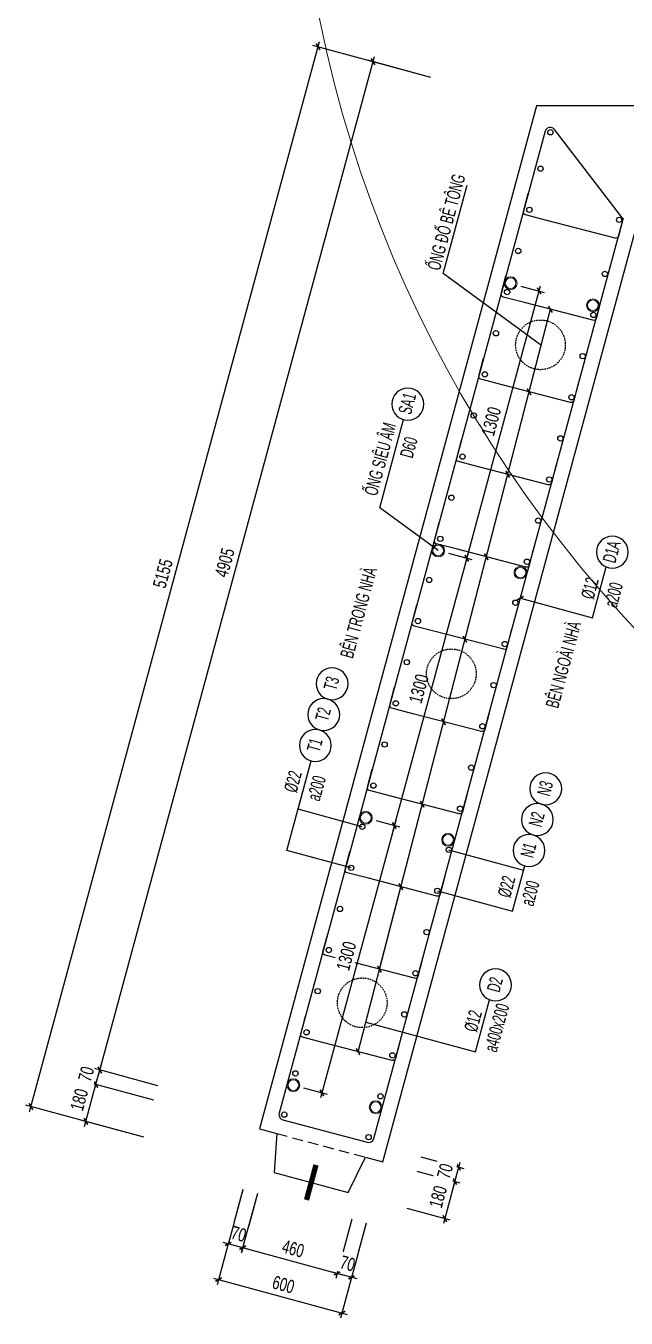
# Model space of a CAD drawing. Header units: millimetres. Extents: x -147841 to 368790, y -162721 to 84261.
# Drawn here: x 259693 to 262512, y -109588 to -103522 of the extents above; entities that cross this region are included whole.
import ezdxf
from ezdxf.enums import TextEntityAlignment as Align

# ---------------------------------------------------------------- set-up
doc = ezdxf.new("R2010")
doc.units = ezdxf.units.MM
doc.header["$LTSCALE"] = 1000
doc.header["$MEASUREMENT"] = 0
doc.header["$PDMODE"] = 1
doc.header["$PDSIZE"] = -10
doc.linetypes.add('DASHED', pattern=[0.75, 0.5, -0.25])
doc.linetypes.add('HIDDEN', pattern=[0.375, 0.25, -0.125])
doc.layers.get('0').update_dxf_attribs({"linetype": 'CONTINUOUS', "lineweight": 18})
doc.layers.get('DEFPOINTS').update_dxf_attribs({"color": 5, "linetype": 'CONTINUOUS', "lineweight": 18})
doc.layers.add('0-THAY', color=7, linetype='CONTINUOUS', lineweight=18)
doc.layers.add('ccu11-Dim', color=8, linetype='CONTINUOUS', lineweight=18)
for name, color, linetype in [('ccu11-Khuat', 9, 'DASHED'), ('ccu11-Manh', 8, 'CONTINUOUS'), ('ccu11-Thep', 4, 'CONTINUOUS'), ('ccu11-Thepdai', 6, 'CONTINUOUS'), ('KC-Cotthep', 8, 'CONTINUOUS'), ('KC-Dim', 8, 'CONTINUOUS'), ('KC-Text', 31, 'CONTINUOUS'), ('KC-Thay', 7, 'CONTINUOUS')]:
    doc.layers.add(name, color=color, linetype=linetype)
doc.styles.add('ARIAL', font='arial.ttf', dxfattribs={"width": 0.7})
doc.styles.add('ccu11-dim', font='vnsimli.shx', dxfattribs={"width": 0.65, "bigfont": 'bigfont.shx'})
doc.dimstyles.new('2.5-25', dxfattribs={"dimscale": 25, "dimtxt": 2.5, "dimasz": 1, "dimexe": 1, "dimexo": 2, "dimgap": 1, "dimtad": 1, "dimdec": 1, "dimrnd": 5, "dimdsep": 46, "dimtxsty": 'ARIAL', "dimblk": 'ARCHTICK', "dimcen": -1, "dimdle": 1, "dimclrd": 256, "dimclre": 256, "dimclrt": 3, "dimadec": 0, "dimazin": 2, "dimtfac": 0.1, "dimtdec": 1, "dimtmove": 0, "dimatfit": 1, "dimldrblk": 'ARCHTICK', "dimfxl": 1, "dimtvp": 0.833333, "dimtfill": 1, "dimtolj": 1, "dimtzin": 12, "dimarcsym": 0})
doc.dimstyles.new('ccu11-100x4', dxfattribs={"dimscale": 100, "dimtxt": 2.5, "dimasz": 1, "dimexe": 1, "dimexo": 2, "dimgap": 1, "dimtad": 1, "dimdec": 0, "dimlfac": 0.25, "dimdsep": 46, "dimtxsty": 'ccu11-dim', "dimblk": 'ARCHTICK', "dimcen": -1, "dimdle": 1, "dimclrd": 256, "dimclre": 256, "dimclrt": 31, "dimadec": 0, "dimazin": 2, "dimtfac": 0.1, "dimtdec": 0, "dimtmove": 0, "dimatfit": 1, "dimldrblk": 'ARCHTICK', "dimfxl": 1, "dimtvp": 0.833333, "dimtolj": 1, "dimtzin": 12, "dimarcsym": 0})

# ---------------------------------------------------------------- blocks, each defined once
blk = doc.blocks.new('_ARCHTICK')
at = {"color": 0, "linetype": 'ByBlock', "const_width": 0.3}
blk.add_lwpolyline([(-0.5, -0.5), (0.5, 0.5)], dxfattribs=at)
blk = doc.blocks.new('*D581')
at = {"layer": 'DEFPOINTS', "color": 0, "linetype": 'ByBlock', "ltscale": 30, "transparency": 16777216}
for p in [(261481.4, -108884.8), (261434.3, -109058.9)]:
    blk.add_point(p, dxfattribs=at)
at = {"layer": 'KC-Dim', "linetype": 'ByBlock', "lineweight": -2, "ltscale": 30, "transparency": 16777216}
for p, q in [((261529.7, -108897.9), (261731.8, -108952.6)), ((261714.2, -108922), (261653.9, -109144.3)), ((261482.5, -109071.9), (261684.6, -109126.7))]:
    blk.add_line(p, q, dxfattribs=at)
at = {"layer": 'KC-Dim', "linetype": 'ByBlock', "lineweight": -2, "ltscale": 30, "transparency": 16777216, "xscale": 25, "yscale": 25, "zscale": 25}
for p, rotation in [((261707.7, -108946.1), 74.83773115026013), ((261660.5, -109120.2), 254.8377311502601)]:
    blk.add_blockref('_ARCHTICK', p, dxfattribs=dict(at, rotation=rotation))
at = {"layer": 'KC-Dim', "color": 3, "linetype": 'ByBlock', "ltscale": 30, "transparency": 16777216, "insert": (261629.1, -109018.3), "char_height": 62.5, "attachment_point": 5, "rotation": 74.83773, "style": 'ARIAL', "bg_fill": 3, "box_fill_scale": 1.25, "bg_fill_color": 256, "bg_fill_true_color": 13158600, "bg_fill_transparency": 0}
blk.add_mtext('\\A1;180', dxfattribs=at)
at = {"layer": 'DEFPOINTS', "color": 0, "linetype": 'ByBlock', "ltscale": 30, "transparency": 16777216}
blk.add_point((261660.5, -109120.2), dxfattribs=at)
blk = doc.blocks.new('*D582')
at = {"layer": 'DEFPOINTS', "color": 0, "linetype": 'ByBlock', "ltscale": 30, "transparency": 16777216}
for p in [(261499.6, -108817.7), (261481.4, -108884.8)]:
    blk.add_point(p, dxfattribs=at)
at = {"layer": 'KC-Dim', "linetype": 'ByBlock', "lineweight": -2, "ltscale": 30, "transparency": 16777216}
for p, q in [((261547.9, -108830.8), (261750, -108885.5)), ((261701.1, -108970.2), (261732.4, -108854.9)), ((261529.7, -108897.9), (261731.8, -108952.6))]:
    blk.add_line(p, q, dxfattribs=at)
at = {"layer": 'KC-Dim', "linetype": 'ByBlock', "lineweight": -2, "ltscale": 30, "transparency": 16777216, "xscale": 25, "yscale": 25, "zscale": 25}
for p, rotation in [((261725.8, -108879), 74.83773115026013), ((261707.7, -108946.1), 254.8377311502601)]:
    blk.add_blockref('_ARCHTICK', p, dxfattribs=dict(at, rotation=rotation))
at = {"layer": 'KC-Dim', "color": 3, "linetype": 'ByBlock', "ltscale": 30, "transparency": 16777216, "insert": (261661.8, -108897.7), "char_height": 62.5, "attachment_point": 5, "rotation": 74.83773, "style": 'ARIAL', "bg_fill": 3, "box_fill_scale": 1.25, "bg_fill_color": 256, "bg_fill_true_color": 13158600, "bg_fill_transparency": 0}
blk.add_mtext('\\A1;70', dxfattribs=at)
at = {"layer": 'DEFPOINTS', "color": 0, "linetype": 'ByBlock', "ltscale": 30, "transparency": 16777216}
blk.add_point((261725.8, -108879), dxfattribs=at)
blk = doc.blocks.new('A$C260038B3')
at = {"layer": '0-THAY', "linetype": 'Continuous'}
for radius in [120, 100]:
    blk.add_circle((0, 0), radius, dxfattribs=at)
blk = doc.blocks.new('*D583')
at = {"layer": 'DEFPOINTS', "color": 0, "linetype": 'ByBlock', "ltscale": 30, "transparency": 16777216}
for p in [(261969.6, -104729.7), (262103.6, -104766), (261629.6, -105984.5)]:
    blk.add_point(p, dxfattribs=at)
at = {"layer": 'KC-Dim', "linetype": 'ByBlock', "lineweight": -2, "ltscale": 30, "transparency": 16777216}
for p, q in [((261757, -106044.9), (262110.1, -104741.9)), ((262017.9, -104742.8), (262127.7, -104772.6)), ((261677.9, -105997.6), (261787.7, -106027.3))]:
    blk.add_line(p, q, dxfattribs=at)
at = {"layer": 'KC-Dim', "linetype": 'ByBlock', "lineweight": -2, "ltscale": 30, "transparency": 16777216, "xscale": 25, "yscale": 25, "zscale": 25}
for p, rotation in [((262103.6, -104766), 74.83773115026013), ((261763.6, -106020.8), 254.8377311502601)]:
    blk.add_blockref('_ARCHTICK', p, dxfattribs=dict(at, rotation=rotation))
at = {"layer": 'KC-Dim', "color": 3, "linetype": 'ByBlock', "ltscale": 30, "transparency": 16777216, "insert": (261878.6, -105378.5), "char_height": 62.5, "attachment_point": 5, "rotation": 74.83773, "style": 'ARIAL', "bg_fill": 3, "box_fill_scale": 1.25, "bg_fill_color": 256, "bg_fill_true_color": 13158600, "bg_fill_transparency": 0}
blk.add_mtext('\\A1;1300', dxfattribs=at)
blk = doc.blocks.new('*D584')
at = {"layer": 'DEFPOINTS', "color": 0, "linetype": 'ByBlock', "ltscale": 30, "transparency": 16777216}
for p in [(261629.6, -105984.5), (261289.6, -107239.2), (261423.5, -107275.5)]:
    blk.add_point(p, dxfattribs=at)
at = {"layer": 'KC-Dim', "linetype": 'ByBlock', "lineweight": -2, "ltscale": 30, "transparency": 16777216}
for p, q in [((261770.1, -105996.7), (261417, -107299.7)), ((261677.9, -105997.6), (261787.7, -106027.3)), ((261337.8, -107252.3), (261447.7, -107282.1))]:
    blk.add_line(p, q, dxfattribs=at)
at = {"layer": 'KC-Dim', "linetype": 'ByBlock', "lineweight": -2, "ltscale": 30, "transparency": 16777216, "xscale": 25, "yscale": 25, "zscale": 25}
for p, rotation in [((261763.6, -106020.8), 74.83773115026013), ((261423.5, -107275.5), 254.8377311502601)]:
    blk.add_blockref('_ARCHTICK', p, dxfattribs=dict(at, rotation=rotation))
at = {"layer": 'KC-Dim', "color": 3, "linetype": 'ByBlock', "ltscale": 30, "transparency": 16777216, "insert": (261538.6, -106633.3), "char_height": 62.5, "attachment_point": 5, "rotation": 74.83773, "style": 'ARIAL', "bg_fill": 3, "box_fill_scale": 1.25, "bg_fill_color": 256, "bg_fill_true_color": 13158600, "bg_fill_transparency": 0}
blk.add_mtext('\\A1;1300', dxfattribs=at)
blk = doc.blocks.new('*D585')
at = {"layer": 'DEFPOINTS', "color": 0, "linetype": 'ByBlock', "ltscale": 30, "transparency": 16777216}
for p in [(261289.6, -107239.2), (260949.6, -108494), (261083.5, -108530.3)]:
    blk.add_point(p, dxfattribs=at)
at = {"layer": 'KC-Dim', "linetype": 'ByBlock', "lineweight": -2, "ltscale": 30, "transparency": 16777216}
for p, q in [((261430.1, -107251.4), (261077, -108554.4)), ((261337.8, -107252.3), (261447.7, -107282.1)), ((260997.8, -108507.1), (261107.6, -108536.8))]:
    blk.add_line(p, q, dxfattribs=at)
at = {"layer": 'KC-Dim', "linetype": 'ByBlock', "lineweight": -2, "ltscale": 30, "transparency": 16777216, "xscale": 25, "yscale": 25, "zscale": 25}
for p, rotation in [((261423.5, -107275.5), 74.83773115026013), ((261083.5, -108530.3), 254.8377311502601)]:
    blk.add_blockref('_ARCHTICK', p, dxfattribs=dict(at, rotation=rotation))
at = {"layer": 'KC-Dim', "color": 3, "linetype": 'ByBlock', "ltscale": 30, "transparency": 16777216, "insert": (261198.6, -107888), "char_height": 62.5, "attachment_point": 5, "rotation": 74.83773, "style": 'ARIAL', "bg_fill": 3, "box_fill_scale": 1.25, "bg_fill_color": 256, "bg_fill_true_color": 13158600, "bg_fill_transparency": 0}
blk.add_mtext('\\A1;1300', dxfattribs=at)
blk = doc.blocks.new('att_thep_2')
blk.add_circle((-300, 0), 300)
at = {"color": 3, "style": 'ARIAL', "width": 0.6}
blk.add_attdef('DK', text='', height=250, dxfattribs=at).set_placement((467, 105), align=Align.CENTER)
at = {"color": 31, "style": 'ARIAL', "width": 0.6}
blk.add_attdef('SH', text='', height=250, dxfattribs=at).set_placement((-281, -111), align=Align.CENTER)
at = {"color": 2, "style": 'ARIAL', "width": 0.6}
blk.add_attdef('KC', text='', height=250, dxfattribs=at).set_placement((472, -355), align=Align.CENTER)
blk = doc.blocks.new('*D564')
at = {"layer": 'DEFPOINTS', "color": 0, "linetype": 'ByBlock', "ltscale": 30, "transparency": 16777216}
for p in [(260342.6, -108577.5), (260295.6, -108751.2)]:
    blk.add_point(p, dxfattribs=at)
at = {"layer": 'KC-Dim', "linetype": 'ByBlock', "lineweight": -2, "ltscale": 30, "transparency": 16777216}
for p, q in [((259968.9, -108688.6), (260029, -108466.6)), ((260294.4, -108564.4), (259998.4, -108484.2)), ((260247.3, -108738.1), (259951.3, -108657.9))]:
    blk.add_line(p, q, dxfattribs=at)
at = {"layer": 'KC-Dim', "linetype": 'ByBlock', "lineweight": -2, "ltscale": 30, "transparency": 16777216, "xscale": 25, "yscale": 25, "zscale": 25}
for p, rotation in [((260022.5, -108490.7), 74.83773115026068), ((259975.4, -108664.4), 254.8377311502607)]:
    blk.add_blockref('_ARCHTICK', p, dxfattribs=dict(at, rotation=rotation))
at = {"layer": 'KC-Dim', "color": 3, "linetype": 'ByBlock', "ltscale": 30, "transparency": 16777216, "insert": (259944, -108562.7), "char_height": 62.5, "attachment_point": 5, "rotation": 74.83773, "style": 'ARIAL', "bg_fill": 3, "box_fill_scale": 1.25, "bg_fill_color": 256, "bg_fill_true_color": 13158600, "bg_fill_transparency": 0}
blk.add_mtext('\\A1;180', dxfattribs=at)
at = {"layer": 'DEFPOINTS', "color": 0, "linetype": 'ByBlock', "ltscale": 30, "transparency": 16777216}
blk.add_point((260022.5, -108490.7), dxfattribs=at)
blk = doc.blocks.new('*D565')
at = {"layer": 'DEFPOINTS', "color": 0, "linetype": 'ByBlock', "ltscale": 30, "transparency": 16777216}
for p in [(260360.9, -108509.9), (260342.6, -108577.5)]:
    blk.add_point(p, dxfattribs=at)
at = {"layer": 'KC-Dim', "linetype": 'ByBlock', "lineweight": -2, "ltscale": 30, "transparency": 16777216}
for p, q in [((260015.9, -108514.8), (260047.3, -108399)), ((260312.7, -108496.9), (260016.7, -108416.6)), ((260294.4, -108564.4), (259998.4, -108484.2))]:
    blk.add_line(p, q, dxfattribs=at)
at = {"layer": 'KC-Dim', "linetype": 'ByBlock', "lineweight": -2, "ltscale": 30, "transparency": 16777216, "xscale": 25, "yscale": 25, "zscale": 25}
for p, rotation in [((260040.8, -108423.2), 74.83773115026068), ((260022.5, -108490.7), 254.8377311502607)]:
    blk.add_blockref('_ARCHTICK', p, dxfattribs=dict(at, rotation=rotation))
at = {"layer": 'KC-Dim', "color": 3, "linetype": 'ByBlock', "ltscale": 30, "transparency": 16777216, "insert": (259976.7, -108442), "char_height": 62.5, "attachment_point": 5, "rotation": 74.83773, "style": 'ARIAL', "bg_fill": 3, "box_fill_scale": 1.25, "bg_fill_color": 256, "bg_fill_true_color": 13158600, "bg_fill_transparency": 0}
blk.add_mtext('\\A1;70', dxfattribs=at)
at = {"layer": 'DEFPOINTS', "color": 0, "linetype": 'ByBlock', "ltscale": 30, "transparency": 16777216}
blk.add_point((260040.8, -108423.2), dxfattribs=at)
blk = doc.blocks.new('*D566')
at = {"layer": 'DEFPOINTS', "color": 0, "linetype": 'ByBlock', "ltscale": 30, "transparency": 16777216}
for p in [(261323.5, -103689.6), (261643.7, -103776.4), (260360.9, -108509.9)]:
    blk.add_point(p, dxfattribs=at)
at = {"layer": 'KC-Dim', "linetype": 'ByBlock', "lineweight": -2, "ltscale": 30, "transparency": 16777216}
for p, q in [((260034.2, -108447.3), (261330.1, -103665.5)), ((261595.4, -103763.3), (261299.4, -103683.1)), ((260312.7, -108496.9), (260016.7, -108416.6))]:
    blk.add_line(p, q, dxfattribs=at)
at = {"layer": 'KC-Dim', "linetype": 'ByBlock', "lineweight": -2, "ltscale": 30, "transparency": 16777216, "xscale": 25, "yscale": 25, "zscale": 25}
for p, rotation in [((261323.5, -103689.6), 74.83773115026068), ((260040.8, -108423.2), 254.8377311502607)]:
    blk.add_blockref('_ARCHTICK', p, dxfattribs=dict(at, rotation=rotation))
at = {"layer": 'KC-Dim', "color": 3, "linetype": 'ByBlock', "ltscale": 30, "transparency": 16777216, "insert": (260627.2, -106041.5), "char_height": 62.5, "attachment_point": 5, "rotation": 74.83773, "style": 'ARIAL', "bg_fill": 3, "box_fill_scale": 1.25, "bg_fill_color": 256, "bg_fill_true_color": 13158600, "bg_fill_transparency": 0}
blk.add_mtext('\\A1;4905', dxfattribs=at)
blk = doc.blocks.new('*D567')
at = {"layer": 'DEFPOINTS', "color": 0, "linetype": 'ByBlock', "ltscale": 30, "transparency": 16777216}
for p in [(260726, -108936.5), (260793.6, -108954.8)]:
    blk.add_point(p, dxfattribs=at)
at = {"layer": 'KC-Dim', "linetype": 'ByBlock', "lineweight": -2, "ltscale": 30, "transparency": 16777216}
for p, q in [((260713, -108984.8), (260637.6, -109262.7)), ((260780.5, -109003.1), (260705.2, -109281)), ((260735.9, -109263.4), (260620.1, -109232))]:
    blk.add_line(p, q, dxfattribs=at)
at = {"layer": 'KC-Dim', "linetype": 'ByBlock', "lineweight": -2, "ltscale": 30, "transparency": 16777216, "xscale": 25, "yscale": 25, "zscale": 25}
for p, rotation in [((260644.2, -109238.5), 164.837731150091), ((260711.7, -109256.8), 344.837731150091)]:
    blk.add_blockref('_ARCHTICK', p, dxfattribs=dict(at, rotation=rotation))
at = {"layer": 'KC-Dim', "color": 3, "linetype": 'ByBlock', "ltscale": 30, "transparency": 16777216, "insert": (260692.9, -109192.8), "char_height": 62.5, "attachment_point": 5, "rotation": 344.83773, "style": 'ARIAL', "bg_fill": 3, "box_fill_scale": 1.25, "bg_fill_color": 256, "bg_fill_true_color": 13158600, "bg_fill_transparency": 0}
blk.add_mtext('\\A1;70', dxfattribs=at)
at = {"layer": 'DEFPOINTS', "color": 0, "linetype": 'ByBlock', "ltscale": 30, "transparency": 16777216}
blk.add_point((260644.2, -109238.5), dxfattribs=at)
blk = doc.blocks.new('*D568')
at = {"layer": 'DEFPOINTS', "color": 0, "linetype": 'ByBlock', "ltscale": 30, "transparency": 16777216}
for p in [(260793.5, -108954.6), (261237.5, -109075), (261155.5, -109377.2)]:
    blk.add_point(p, dxfattribs=at)
at = {"layer": 'KC-Dim', "linetype": 'ByBlock', "lineweight": -2, "ltscale": 30, "transparency": 16777216}
for p, q in [((260780.4, -109002.8), (260705, -109280.9)), ((261224.4, -109123.3), (261149, -109401.4)), ((260687.4, -109250.2), (261179.7, -109383.8))]:
    blk.add_line(p, q, dxfattribs=at)
at = {"layer": 'KC-Dim', "linetype": 'ByBlock', "lineweight": -2, "ltscale": 30, "transparency": 16777216, "xscale": 25, "yscale": 25, "zscale": 25}
for p, rotation in [((260711.5, -109256.8), 164.8211816625073), ((261155.5, -109377.2), 344.8211816625073)]:
    blk.add_blockref('_ARCHTICK', p, dxfattribs=dict(at, rotation=rotation))
at = {"layer": 'KC-Dim', "color": 3, "linetype": 'ByBlock', "ltscale": 30, "transparency": 16777216, "insert": (260948.4, -109262.1), "char_height": 62.5, "attachment_point": 5, "rotation": 344.82118, "style": 'ARIAL', "bg_fill": 3, "box_fill_scale": 1.25, "bg_fill_color": 256, "bg_fill_true_color": 13158600, "bg_fill_transparency": 0}
blk.add_mtext('\\A1;460', dxfattribs=at)
blk = doc.blocks.new('*D569')
at = {"layer": 'DEFPOINTS', "color": 0, "linetype": 'ByBlock', "ltscale": 30, "transparency": 16777216}
for p in [(261237.5, -109075), (261305.1, -109093.4)]:
    blk.add_point(p, dxfattribs=at)
at = {"layer": 'KC-Dim', "linetype": 'ByBlock', "lineweight": -2, "ltscale": 30, "transparency": 16777216}
for p, q in [((261224.4, -109123.3), (261149, -109401.4)), ((261292, -109141.6), (261216.6, -109419.7)), ((261131.4, -109370.7), (261247.2, -109402.1))]:
    blk.add_line(p, q, dxfattribs=at)
at = {"layer": 'KC-Dim', "linetype": 'ByBlock', "lineweight": -2, "ltscale": 30, "transparency": 16777216, "xscale": 25, "yscale": 25, "zscale": 25}
for p, rotation in [((261155.5, -109377.2), 164.8211816624405), ((261223.1, -109395.6), 344.8211816624406)]:
    blk.add_blockref('_ARCHTICK', p, dxfattribs=dict(at, rotation=rotation))
at = {"layer": 'KC-Dim', "color": 3, "linetype": 'ByBlock', "ltscale": 30, "transparency": 16777216, "insert": (261204.2, -109331.5), "char_height": 62.5, "attachment_point": 5, "rotation": 344.82118, "style": 'ARIAL', "bg_fill": 3, "box_fill_scale": 1.25, "bg_fill_color": 256, "bg_fill_true_color": 13158600, "bg_fill_transparency": 0}
blk.add_mtext('\\A1;70', dxfattribs=at)
at = {"layer": 'DEFPOINTS', "color": 0, "linetype": 'ByBlock', "ltscale": 30, "transparency": 16777216}
blk.add_point((261223.1, -109395.6), dxfattribs=at)
blk = doc.blocks.new('*D570')
at = {"layer": 'DEFPOINTS', "color": 0, "linetype": 'ByBlock', "ltscale": 30, "transparency": 16777216}
for p in [(260726.1, -108936.3), (261305.1, -109093.4), (261177.5, -109563.7)]:
    blk.add_point(p, dxfattribs=at)
at = {"layer": 'KC-Dim', "linetype": 'ByBlock', "lineweight": -2, "ltscale": 30, "transparency": 16777216}
for p, q in [((260713, -108984.5), (260591.9, -109430.8)), ((261292, -109141.6), (261170.9, -109587.9)), ((260574.4, -109400.1), (261201.6, -109570.3))]:
    blk.add_line(p, q, dxfattribs=at)
at = {"layer": 'KC-Dim', "linetype": 'ByBlock', "lineweight": -2, "ltscale": 30, "transparency": 16777216, "xscale": 25, "yscale": 25, "zscale": 25}
for p, rotation in [((260598.5, -109406.7), 164.8211816625075), ((261177.5, -109563.7), 344.8211816625076)]:
    blk.add_blockref('_ARCHTICK', p, dxfattribs=dict(at, rotation=rotation))
at = {"layer": 'KC-Dim', "color": 3, "linetype": 'ByBlock', "ltscale": 30, "transparency": 16777216, "insert": (260902.9, -109430.3), "char_height": 62.5, "attachment_point": 5, "rotation": 344.82118, "style": 'ARIAL', "bg_fill": 3, "box_fill_scale": 1.25, "bg_fill_color": 256, "bg_fill_true_color": 13158600, "bg_fill_transparency": 0}
blk.add_mtext('\\A1;600', dxfattribs=at)
blk = doc.blocks.new('*D571')
at = {"layer": 'DEFPOINTS', "color": 0, "linetype": 'ByBlock', "ltscale": 30, "transparency": 16777216}
for p in [(261065.5, -103619.7), (261643.7, -103776.4), (260295.6, -108751.2)]:
    blk.add_point(p, dxfattribs=at)
at = {"layer": 'KC-Dim', "linetype": 'ByBlock', "lineweight": -2, "ltscale": 30, "transparency": 16777216}
for p, q in [((259710.9, -108618.7), (261072.1, -103595.6)), ((261595.4, -103763.3), (261041.4, -103613.2)), ((260247.3, -108738.1), (259693.3, -108588))]:
    blk.add_line(p, q, dxfattribs=at)
at = {"layer": 'KC-Dim', "linetype": 'ByBlock', "lineweight": -2, "ltscale": 30, "transparency": 16777216, "xscale": 25, "yscale": 25, "zscale": 25}
for p, rotation in [((261065.5, -103619.7), 74.83773115060737), ((259717.4, -108594.5), 254.8377311506074)]:
    blk.add_blockref('_ARCHTICK', p, dxfattribs=dict(at, rotation=rotation))
at = {"layer": 'KC-Dim', "color": 3, "linetype": 'ByBlock', "ltscale": 30, "transparency": 16777216, "insert": (260336.6, -106092.2), "char_height": 62.5, "attachment_point": 5, "rotation": 74.83773, "style": 'ARIAL', "bg_fill": 3, "box_fill_scale": 1.25, "bg_fill_color": 256, "bg_fill_true_color": 13158600, "bg_fill_transparency": 0}
blk.add_mtext('\\A1;5155', dxfattribs=at)

msp = doc.modelspace()

# ---------------------------------------------------------------- linework, layer by layer
at = {"layer": 'ccu11-Khuat', "ltscale": 0.1}
msp.add_line((260872.48, -108721.31), (261287.83, -108832.59), dxfattribs=at)
at = {"layer": 'ccu11-Thep'}
for centre in [(262156.49, -104021.02), (262110.07, -104192.31), (262057.76, -104385.35), (262479.18, -104432.13), (262005.45, -104578.39), (262412.62, -104686.08), (261953.14, -104771.43), (262358.28, -104878.55), (261900.83, -104964.47), (262308, -105072.12), (261848.52, -105157.5), (262255.69, -105265.16), (261796.21, -105350.54), (262203.38, -105458.19), (261743.89, -105543.58), (262151.08, -105651.2), (261691.58, -105736.62), (262098.77, -105844.23), (261639.27, -105929.65), (262046.46, -106037.27), (261586.96, -106122.69), (261992.12, -106229.74), (261534.65, -106315.73), (261941.85, -106423.31), (261482.34, -106508.77), (261889.54, -106616.35), (261430.03, -106701.81), (261837.23, -106809.38), (261377.72, -106894.84), (261784.59, -107003.62), (261325.41, -107087.88), (261732.28, -107196.66), (261273.1, -107280.92), (261679.97, -107389.69), (261220.79, -107473.96), (261625.64, -107582.16), (261168.48, -107666.99), (261575.26, -107776.12), (261116.17, -107860.03), (261522.94, -107969.16), (261063.86, -108053.07), (261470.63, -108162.2), (261011.54, -108246.11), (261414.56, -108354.17), (260959.23, -108439.15), (261358.77, -108546.24), (260906.92, -108632.18), (261302.98, -108738.3)]:
    msp.add_circle(centre, 12.5, dxfattribs=at)
at = {"layer": 'ccu11-Thepdai', "flags": 128}
msp.add_lwpolyline([(262490.79, -104417.9), (262175.78, -104007.76, 0.6207019), (262131.83, -104016.45), (260882.79, -108625.64, 0.4150498), (260900.45, -108656.33), (261296.51, -108762.45, 0.4132933), (261327.11, -108744.84), (262495.09, -104439.67, 0.2341094)], format="xyb", close=True, dxfattribs=at)
for points in [[(262497.46, -104424.16), (262475.52, -104508.87, -0.4142136), (262460.28, -104517.83), (262138.96, -104434.58), (262039.19, -104408.72, -0.4142136), (262030.22, -104393.49), (262052.17, -104308.79)], [(262392.84, -104810.24), (262370.89, -104894.94, -0.4142136), (262355.66, -104903.91), (262034.34, -104820.65), (261934.56, -104794.8, -0.4142136), (261925.6, -104779.56), (261947.55, -104694.86)], [(262288.22, -105196.31), (262266.27, -105281.02, -0.4142136), (262251.04, -105289.98), (261929.72, -105206.73), (261829.94, -105180.88, -0.4142136), (261820.98, -105165.64), (261842.92, -105080.94)], [(262183.6, -105582.39), (262161.65, -105667.09, -0.4142136), (262146.42, -105676.06), (261825.1, -105592.8), (261725.32, -105566.95, -0.4142136), (261716.36, -105551.72), (261738.3, -105467.01)], [(262078.98, -105968.47), (262057.03, -106053.17, -0.4142136), (262041.79, -106062.13), (261720.48, -105978.88), (261620.7, -105953.03, -0.4142136), (261611.73, -105937.79), (261633.68, -105853.09)], [(261974.35, -106354.54), (261952.41, -106439.24, -0.4142136), (261937.17, -106448.21), (261615.86, -106364.96), (261516.08, -106339.1, -0.4142136), (261507.11, -106323.87), (261529.06, -106239.16)], [(261869.73, -106740.62), (261847.79, -106825.32, -0.4142136), (261832.55, -106834.29), (261511.24, -106751.03), (261411.46, -106725.18, -0.4142136), (261402.49, -106709.94), (261424.44, -106625.24)], [(261765.11, -107126.69), (261743.17, -107211.4, -0.4142136), (261727.93, -107220.36), (261406.61, -107137.11), (261306.83, -107111.25, -0.4142136), (261297.87, -107096.02), (261319.82, -107011.31)], [(261660.49, -107512.77), (261638.54, -107597.47, -0.4142136), (261623.31, -107606.44), (261301.99, -107523.18), (261202.21, -107497.33, -0.4142136), (261193.25, -107482.09), (261215.2, -107397.39)], [(261555.87, -107898.84), (261533.92, -107983.55, -0.4142136), (261518.69, -107992.51), (261197.37, -107909.26), (261097.59, -107883.4, -0.4142136), (261088.63, -107868.17), (261110.57, -107783.47)], [(261451.25, -108284.92), (261429.3, -108369.62, -0.4142136), (261414.07, -108378.59), (261092.75, -108295.33), (260992.97, -108269.48, -0.4142136), (260984.01, -108254.24), (261005.95, -108169.54)]]:
    msp.add_lwpolyline(points, format="xyb", dxfattribs=at)
at = {"layer": 'KC-Thay', "flags": 128}
msp.add_lwpolyline([(261369.87, -108854.57), (262551.87, -104497.72), (265529.65, -104497.72), (265529.65, -104412.72), (265349.65, -104377.72), (265349.65, -104017.72), (265529.65, -103982.72), (265529.65, -103897.72), (262091.47, -103897.72), (260790.31, -108699.29), (260872.48, -108721.31), (260859.7, -108904.23), (261207.44, -108997.4), (261287.83, -108832.59), (261369.94, -108854.59)], dxfattribs=at)

# ---------------------------------------------------------------- block references
at = {"layer": 'ccu11-Dim', "ltscale": 3000, "xscale": 0.2499999999999998, "yscale": 0.2499999999999998, "zscale": 0.2499999999999998, "rotation": 255.0012696695113}
for p in [(261969.62, -104729.71), (262355.99, -104833.23), (261629.59, -105984.49), (262015.97, -106088.01), (261289.57, -107239.23), (261675.95, -107342.75), (260949.55, -108493.98), (261335.93, -108597.5)]:
    msp.add_blockref('A$C260038B3', p, dxfattribs=at)
at = {"layer": 'KC-Cotthep'}
ref = msp.add_blockref('att_thep_2', (261467.24, -105369.83), dxfattribs=dict(at, xscale=-0.2499999999999999, yscale=0.25, zscale=0.25, rotation=74.8377311502634))
ref.add_attrib('KC', 'D60', dxfattribs={"layer": '0', "color": 2, "height": 62.5, "rotation": 74.837731, "style": 'ARIAL', "width": 0.6}).set_placement((261521.71, -105508.41), align=Align.CENTER)
ref.add_attrib('DK', 'ỐNG SIÊU ÂM', dxfattribs={"layer": '0', "color": 15, "height": 62.5, "rotation": 74.837731, "style": 'ARIAL', "width": 0.6}).set_placement((261387.5, -105563.34), align=Align.CENTER)
ref.add_attrib('SH', 'SA1', dxfattribs={"layer": '0', "color": 31, "height": 62.5, "rotation": 74.837731, "style": 'ARIAL', "width": 0.6}).set_placement((261514.41, -105302.31), align=Align.CENTER)
ref = msp.add_blockref('att_thep_2', (262427.62, -106064.31), dxfattribs=dict(at, xscale=-0.25, yscale=0.25, zscale=0.25, rotation=74.8377311502637))
ref.add_attrib('KC', 'a200', dxfattribs={"layer": '0', "color": 2, "height": 62.5, "rotation": 74.837731, "style": 'ARIAL', "width": 0.6}).set_placement((262482.65, -106200.81), align=Align.CENTER)
ref.add_attrib('DK', '%%C12', dxfattribs={"layer": '0', "color": 215, "height": 62.5, "rotation": 74.837731, "style": 'ARIAL', "width": 0.6}).set_placement((262371.84, -106169.39), align=Align.CENTER)
ref.add_attrib('SH', 'D1A', dxfattribs={"layer": '0', "color": 31, "height": 62.5, "rotation": 74.837731, "style": 'ARIAL', "width": 0.6}).set_placement((262474.35, -105998.42), align=Align.CENTER)
ref = msp.add_blockref('att_thep_2', (262114.76, -107175.18), dxfattribs=dict(at, xscale=-0.25, yscale=0.25, zscale=0.25, rotation=74.83773115026452))
ref.add_attrib('SH', 'N3', dxfattribs={"layer": '0', "color": 31, "height": 62.5, "rotation": 74.837731, "style": 'ARIAL', "width": 0.6}).set_placement((262161.54, -107109.09), align=Align.CENTER)
ref = msp.add_blockref('att_thep_2', (262075.53, -107319.96), dxfattribs=dict(at, xscale=-0.25, yscale=0.25, zscale=0.25, rotation=74.83773115026452))
ref.add_attrib('SH', 'N2', dxfattribs={"layer": '0', "color": 31, "height": 62.5, "rotation": 74.837731, "style": 'ARIAL', "width": 0.6}).set_placement((262122.31, -107253.87), align=Align.CENTER)
ref = msp.add_blockref('att_thep_2', (262036.29, -107464.74), dxfattribs=dict(at, xscale=-0.25, yscale=0.25, zscale=0.25, rotation=74.83773115026516))
ref.add_attrib('KC', 'a200', dxfattribs={"layer": '0', "color": 2, "height": 62.5, "rotation": 74.837731, "style": 'ARIAL', "width": 0.6}).set_placement((262091.33, -107601.24), align=Align.CENTER)
ref.add_attrib('DK', '%%C22', dxfattribs={"layer": '0', "color": 2, "height": 62.5, "rotation": 74.837731, "style": 'ARIAL', "width": 0.6}).set_placement((261980.45, -107570.07), align=Align.CENTER)
ref.add_attrib('SH', 'N1', dxfattribs={"layer": '0', "color": 31, "height": 62.5, "rotation": 74.837731, "style": 'ARIAL', "width": 0.6}).set_placement((262083.08, -107398.65), align=Align.CENTER)
ref = msp.add_blockref('att_thep_2', (261879.14, -108096.03), dxfattribs=dict(at, xscale=-0.25, yscale=0.25, zscale=0.25, rotation=74.8377311502637))
ref.add_attrib('KC', 'a400x200', dxfattribs={"layer": '0', "color": 2, "height": 62.5, "rotation": 74.837731, "style": 'ARIAL', "width": 0.6}).set_placement((261934.18, -108232.53), align=Align.CENTER)
ref.add_attrib('DK', '%%C12', dxfattribs={"layer": '0', "color": 215, "height": 62.5, "rotation": 74.837731, "style": 'ARIAL', "width": 0.6}).set_placement((261823.36, -108201.11), align=Align.CENTER)
ref.add_attrib('SH', 'D2', dxfattribs={"layer": '0', "color": 31, "height": 62.5, "rotation": 74.837731, "style": 'ARIAL', "width": 0.6}).set_placement((261925.87, -108030.14), align=Align.CENTER)

# ---------------------------------------------------------------- texts
at = {"layer": 'KC-Text', "color": 1, "style": 'ARIAL', "width": 0.6}
msp.add_text('ỐNG ĐỔ BÊ TÔNG', height=62.5, rotation=74.837731, dxfattribs=at).set_placement((261637.3, -104674.03))
for s, p in [('BÊN TRONG NHÀ', (261285.68, -106283.99)), ('BÊN NGOÀI NHÀ', (262247.11, -106527.98))]:
    msp.add_text(s, height=62.5, rotation=74.837731, dxfattribs=at).set_placement(p, align=Align.CENTER)

# ---------------------------------------------------------------- dimensions: what is measured, and where the dimension line sits
at = {"layer": 'KC-Dim', "linetype": 'ByBlock', "ltscale": 30}
dim = msp.add_linear_dim(base=(260022.49, -108490.7), p1=(260295.56, -108751.19), p2=(260342.64, -108577.46), angle=74.837731, dimstyle='2.5-25', dxfattribs=at)
dim.commit()
dim.dimension.update_dxf_attribs({"geometry": '*D564', "text_midpoint": (259944.02, -108562.68)})

# ---------------------------------------------------------------- leaders
at = {"layer": 'ccu11-Manh', "ltscale": 10}
msp.add_leader([(261677.95, -107389.12), (262030.86, -107484.78), (262036.3, -107464.71)], dimstyle='ccu11-100x4', override={"dimgap": 1, "dimtad": 0, "dimldrblk": 'None'}, dxfattribs=at)

# ---------------------------------------------------------------- next in the draw order: dimensions: what is measured, and where the dimension line sits
at = {"layer": 'KC-Dim', "linetype": 'ByBlock', "ltscale": 30}
for base, p1, p2, picture, middle in [((262103.58, -104766.01), (261629.59, -105984.49), (261969.62, -104729.71), '*D583', (261878.62, -105378.51)), ((261660.48, -109120.17), (261481.45, -108884.81), (261434.28, -109058.87), '*D581', (261629.14, -109018.25))]:
    dim = msp.add_linear_dim(base=base, p1=p1, p2=p2, angle=74.837731, dimstyle='2.5-25', dxfattribs=at)
    dim.commit()
    dim.dimension.update_dxf_attribs({"geometry": picture, "text_midpoint": middle})
for base, p1, p2, angle, picture, middle, dimtype in [((260040.79, -108423.17), (260342.64, -108577.46), (260360.94, -108509.93), 74.837731, '*D565', (260031.64, -108456.94), 160), ((260644.18, -109238.53), (260793.6, -108954.8), (260726.03, -108936.49), 164.837731, '*D567', (260677.97, -109247.68), 161)]:
    dim = msp.add_linear_dim(base=base, p1=p1, p2=p2, angle=angle, dimstyle='2.5-25', dxfattribs=at)
    dim.commit()
    dim.dimension.update_dxf_attribs({"geometry": picture, "text_midpoint": middle, "dimtype": dimtype})

# ---------------------------------------------------------------- next in the draw order: linework, layer by layer
at = {"layer": 'ccu11-Thep', "linetype": 'HIDDEN', "ltscale": 0.03}
msp.add_circle((262109.8, -105019.03, 242.3), 116.6, dxfattribs=at)

# ---------------------------------------------------------------- next in the draw order: block references
at = {"layer": 'KC-Dim', "linetype": 'ByBlock', "ltscale": 30, "xscale": 25, "yscale": 25, "zscale": 25, "rotation": 255.473883920476}
for p in [(262156.31, -104852.25), (262055.99, -105239.44), (261955.66, -105626.63), (261855.34, -106013.82)]:
    msp.add_blockref('_ARCHTICK', p, dxfattribs=at)

# ---------------------------------------------------------------- next in the draw order: dimensions: what is measured, and where the dimension line sits
at = {"layer": 'KC-Dim', "linetype": 'ByBlock', "ltscale": 30}
dim = msp.add_linear_dim(base=(261423.54, -107275.54), p1=(261629.59, -105984.49), p2=(261289.57, -107239.23), angle=74.837731, dimstyle='2.5-25', dxfattribs=at)
dim.commit()
dim.dimension.update_dxf_attribs({"geometry": '*D584', "text_midpoint": (261538.6, -106633.27)})
dim = msp.add_linear_dim(base=(261725.84, -108879.01), p1=(261481.45, -108884.81), p2=(261499.63, -108817.71), angle=74.837731, dimstyle='2.5-25', dxfattribs=at)
dim.commit()
dim.dimension.update_dxf_attribs({"geometry": '*D582', "text_midpoint": (261716.74, -108912.55), "dimtype": 160})
dim = msp.add_aligned_dim(p1=(260793.5349, -108954.5739), p2=(261237.5302, -109075.0285), distance=-313.1341, dimstyle='2.5-25', dxfattribs=at)
dim.commit()
dim.dimension.update_dxf_attribs({"geometry": '*D568', "text_midpoint": (260948.445, -109262.0856)})

# ---------------------------------------------------------------- next in the draw order: leaders
at = {"layer": 'ccu11-Manh', "ltscale": 10}
msp.add_leader([(262109.8, -105019.03), (261653.15, -104683.79), (261765.43, -104269.45)], dimstyle='ccu11-100x4', override={"dimgap": 1, "dimtad": 0, "dimldrblk": 'None'}, dxfattribs=at)
at = {"layer": 'KC-Dim', "linetype": 'ByBlock', "ltscale": 30}
msp.add_leader([(262015.31, -106208.15), (262354.34, -106300.04), (262419, -106061.41)], dimstyle='2.5-25', override={"dimgap": 1, "dimtad": 0, "dimfxl": 7, "dimfxlon": 1}, dxfattribs=at)

# ---------------------------------------------------------------- next in the draw order: linework, layer by layer
at = {"layer": 'ccu11-Thep', "linetype": 'HIDDEN', "ltscale": 0.03}
msp.add_circle((261691.31, -106563.33, 242.3), 116.6, dxfattribs=at)

# ---------------------------------------------------------------- next in the draw order: block references
at = {"layer": 'KC-Dim', "linetype": 'ByBlock', "ltscale": 30, "xscale": 25, "yscale": 25, "zscale": 25, "rotation": 255.473883920476}
for p in [(261755.02, -106401.01), (261654.7, -106788.2), (261554.37, -107175.39)]:
    msp.add_blockref('_ARCHTICK', p, dxfattribs=at)

# ---------------------------------------------------------------- next in the draw order: dimensions: what is measured, and where the dimension line sits
at = {"layer": 'KC-Dim', "linetype": 'ByBlock', "ltscale": 30}
dim = msp.add_linear_dim(base=(261083.52, -108530.28), p1=(261289.57, -107239.23), p2=(260949.55, -108493.98), angle=74.837731, dimstyle='2.5-25', dxfattribs=at)
dim.commit()
dim.dimension.update_dxf_attribs({"geometry": '*D585', "text_midpoint": (261198.58, -107888.02)})
dim = msp.add_linear_dim(base=(261223.1, -109395.57), p1=(261237.53, -109075.03), p2=(261305.09, -109093.36), angle=164.821182, dimstyle='2.5-25', dxfattribs=at)
dim.commit()
dim.dimension.update_dxf_attribs({"geometry": '*D569', "text_midpoint": (261189.32, -109386.4), "dimtype": 160})

# ---------------------------------------------------------------- next in the draw order: leaders
at = {"layer": 'ccu11-Manh', "ltscale": 10}
msp.add_leader([(261629.59, -105984.49), (261354.96, -105784.17), (261467.24, -105369.83)], dimstyle='ccu11-100x4', override={"dimgap": 1, "dimtad": 0, "dimldrblk": 'None'}, dxfattribs=at)

# ---------------------------------------------------------------- next in the draw order: linework, layer by layer
at = {"layer": 'ccu11-Thep', "linetype": 'HIDDEN', "ltscale": 0.03}
msp.add_circle((261272.83, -108107.63, 242.3), 116.6, dxfattribs=at)
at = {"layer": 'KC-Dim', "linetype": 'ByBlock', "ltscale": 30}
for points in [[(261353.73, -107949.77), (261454.05, -107562.58)], [(261289.42, -108197.96), (261804.31, -108337.49), (261870.53, -108093.13)]]:
    msp.add_lwpolyline(points, dxfattribs=at)

# ---------------------------------------------------------------- next in the draw order: block references
at = {"layer": 'KC-Dim', "linetype": 'ByBlock', "ltscale": 30, "xscale": 25, "yscale": 25, "zscale": 25, "rotation": 255.473883920476}
for p in [(261454.05, -107562.58), (261353.73, -107949.77)]:
    msp.add_blockref('_ARCHTICK', p, dxfattribs=at)

# ---------------------------------------------------------------- next in the draw order: dimensions: what is measured, and where the dimension line sits
at = {"layer": 'KC-Dim', "linetype": 'ByBlock', "ltscale": 30}
dim = msp.add_aligned_dim(p1=(260726.11, -108936.28), p2=(261305.09, -109093.36), distance=-487.38, dimstyle='2.5-25', dxfattribs=at)
dim.commit()
dim.dimension.update_dxf_attribs({"geometry": '*D570', "text_midpoint": (260902.89, -109430.27)})

# ---------------------------------------------------------------- next in the draw order: leaders
msp.add_leader([(261253.41, -108336.96), (262156.31, -104852.25)], dimstyle='2.5-25', dxfattribs=at)

# ---------------------------------------------------------------- next in the draw order: linework, layer by layer
at = {"layer": 'ccu11-Thep', "const_width": 25}
msp.add_lwpolyline([(261011.25, -109032.83), (261055.76, -108868.76)], dxfattribs=at)

# ---------------------------------------------------------------- next in the draw order: dimensions: what is measured, and where the dimension line sits
at = {"layer": 'KC-Dim', "linetype": 'ByBlock', "ltscale": 30}
dim = msp.add_linear_dim(base=(261323.52, -103689.61), p1=(260360.94, -108509.93), p2=(261643.67, -103776.37), angle=74.837731, dimstyle='2.5-25', dxfattribs=at)
dim.commit()
dim.dimension.update_dxf_attribs({"geometry": '*D566', "text_midpoint": (260627.22, -106041.51)})

# ---------------------------------------------------------------- next in the draw order: dimensions: what is measured, and where the dimension line sits
dim = msp.add_aligned_dim(p1=(260295.56, -108751.19), p2=(261643.67, -103776.37), distance=598.98, dimstyle='2.5-25', dxfattribs=at)
dim.commit()
dim.dimension.update_dxf_attribs({"geometry": '*D571', "text_midpoint": (260336.56, -106092.23)})

# ---------------------------------------------------------------- next in the draw order: linework, layer by layer
at = {"layer": 'DEFPOINTS', "ltscale": 3000}
msp.add_circle((266851.25, -102315.13), 5896.08, dxfattribs=at)

# ---------------------------------------------------------------- next in the draw order: block references
at = {"layer": 'KC-Cotthep'}
ref = msp.add_blockref('att_thep_2', (261111.58, -106682.28), dxfattribs=dict(at, xscale=-0.25, yscale=0.25, zscale=0.25, rotation=74.83773115026452))
ref.add_attrib('SH', 'T3', dxfattribs={"layer": '0', "color": 31, "height": 62.5, "rotation": 74.837731, "style": 'ARIAL', "width": 0.6}).set_placement((261158.37, -106616.19), align=Align.CENTER)
ref = msp.add_blockref('att_thep_2', (261072.35, -106827.06), dxfattribs=dict(at, xscale=-0.25, yscale=0.25, zscale=0.25, rotation=74.83773115026452))
ref.add_attrib('SH', 'T2', dxfattribs={"layer": '0', "color": 31, "height": 62.5, "rotation": 74.837731, "style": 'ARIAL', "width": 0.6}).set_placement((261119.13, -106760.97), align=Align.CENTER)
ref = msp.add_blockref('att_thep_2', (261033.11, -106971.84), dxfattribs=dict(at, xscale=-0.25, yscale=0.25, zscale=0.25, rotation=74.83773115026452))
ref.add_attrib('KC', 'a200', dxfattribs={"layer": '0', "color": 2, "height": 62.5, "rotation": 74.837731, "style": 'ARIAL', "width": 0.6}).set_placement((261088.15, -107108.34), align=Align.CENTER)
ref.add_attrib('DK', '%%C22', dxfattribs={"layer": '0', "color": 2, "height": 62.5, "rotation": 74.837731, "style": 'ARIAL', "width": 0.6}).set_placement((260977.27, -107077.16), align=Align.CENTER)
ref.add_attrib('SH', 'T1', dxfattribs={"layer": '0', "color": 31, "height": 62.5, "rotation": 74.837731, "style": 'ARIAL', "width": 0.6}).set_placement((261079.9, -106905.75), align=Align.CENTER)

# ---------------------------------------------------------------- next in the draw order: leaders
at = {"layer": 'ccu11-Manh', "ltscale": 10}
for points in [[(261220.79, -107473.96), (260919.19, -107392.23), (261033.1, -106971.87)], [(261273.1, -107280.92), (260971.51, -107199.19), (261033.11, -106971.84)], [(261625.64, -107582.16), (261978.55, -107677.82), (262036.29, -107464.74)]]:
    msp.add_leader(points, dimstyle='ccu11-100x4', override={"dimgap": 1, "dimtad": 0, "dimldrblk": 'None'}, dxfattribs=at)

doc.saveas('drawing.dxf')
